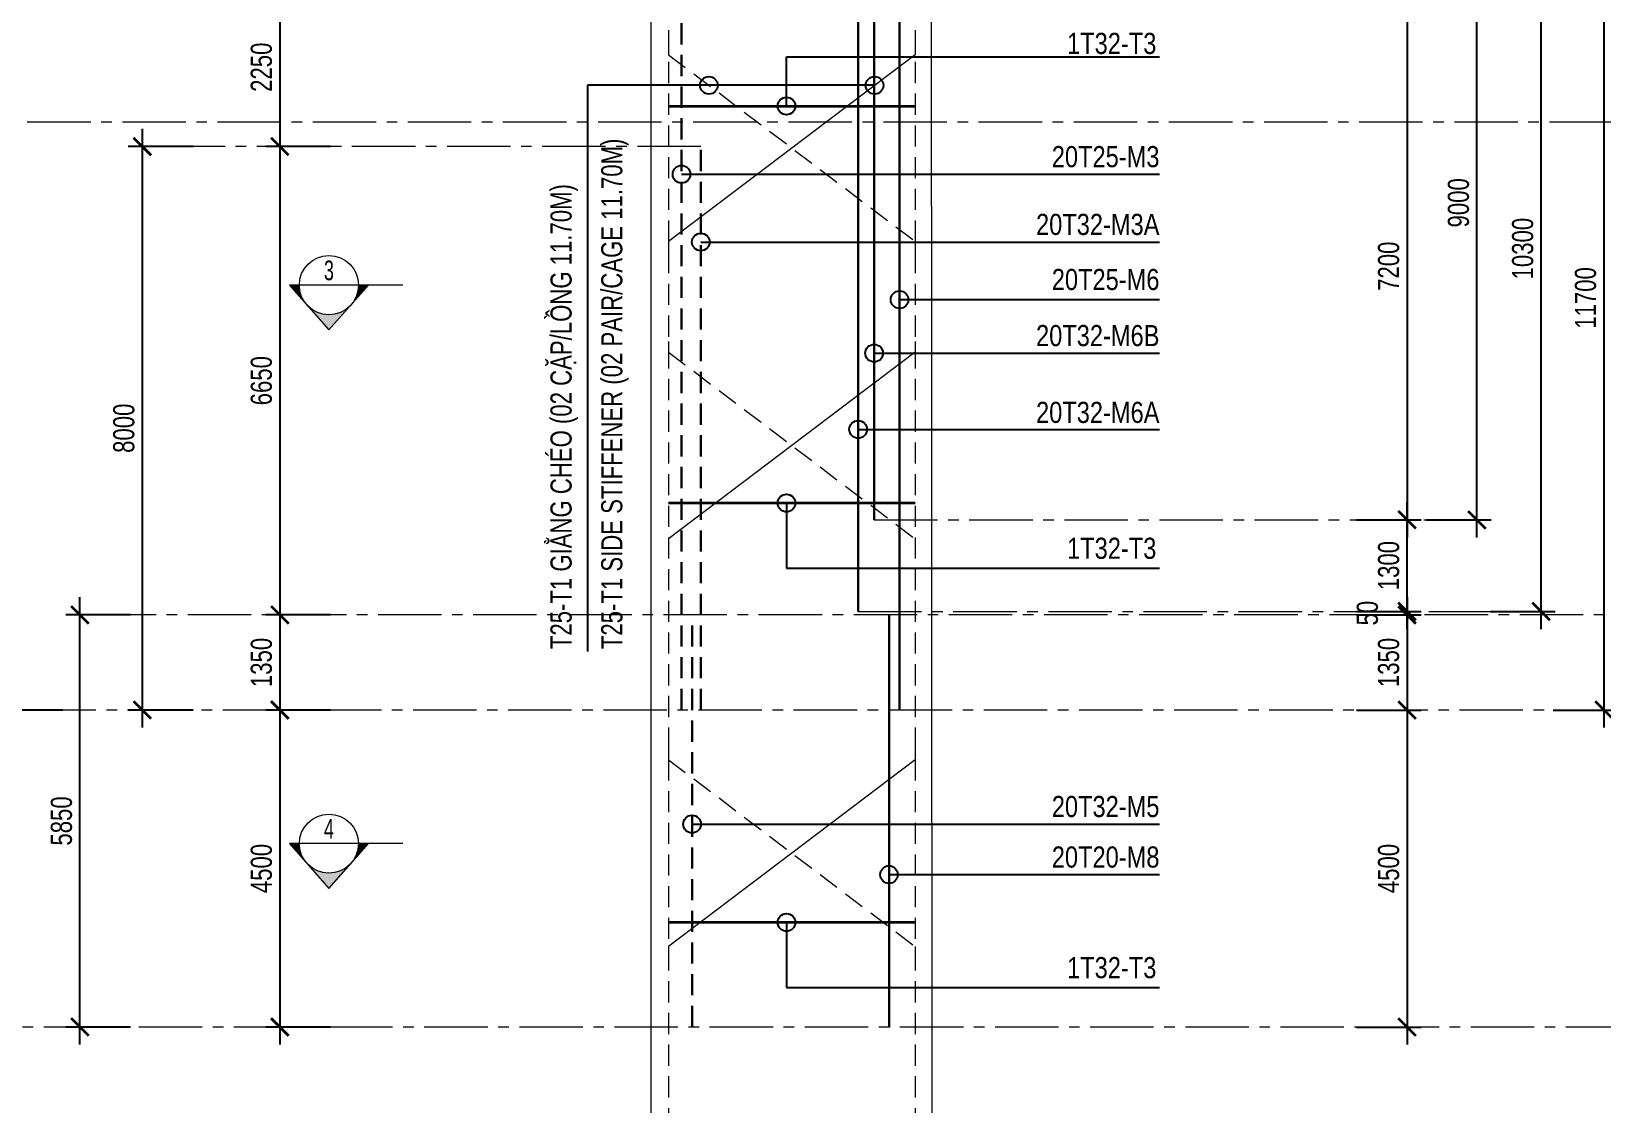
# Model space of a CAD drawing. Header units: millimetres. Extents: x 2746337 to 7547699, y -363432 to 15720.
# Drawn here: x 3281339 to 3303620, y -27087 to -11866 of the extents above; entities that cross this region are included whole.
import ezdxf
from ezdxf.enums import TextEntityAlignment as Align

# ---------------------------------------------------------------- set-up
doc = ezdxf.new("R2010")
doc.units = ezdxf.units.MM
doc.header["$LTSCALE"] = 1200
doc.header["$PDMODE"] = 3
for name, pattern in [('CENTER2', [1.125, 0.75, -0.125, 0.125, -0.125]), ('CONTINOUS', [0]), ('HIDDEN', [0.375, 0.25, -0.125])]:
    doc.linetypes.add(name, pattern=pattern)
for name, color, linetype, lineweight in [('1', 9, 'Continuous', 13), ('BOUND', 3, 'Continuous', 20), ('C1CO', 4, 'Continuous', 35), ('Grid line', 160, 'CENTER2', 5), ('HIDE', 8, 'HIDDEN', 13), ('K-THUOC', 1, 'Continuous', 18), ('LEADER', 8, 'Continuous', 9), ('T1CO', 4, 'Continuous', 20), ('T1HI', 4, 'HIDDEN', 13), ('TCHI', 4, 'HIDDEN', 30), ('TEXTMA', 2, 'Continuous', 13), ('TEXTVN', 2, 'Continuous', 20)]:
    doc.layers.add(name, color=color, linetype=linetype, lineweight=lineweight)
doc.styles.add('DB_Arial', font='arial.ttf', dxfattribs={"width": 0.8})
doc.styles.add('SMTEXT', font='arial.ttf', dxfattribs={"width": 0.75})
doc.styles.add('TEXTVN', font='VHELVCN.TTF', dxfattribs={"width": 0.8})
doc.dimstyles.new('BSV1-100', dxfattribs={"dimtxt": 300, "dimasz": 250, "dimexe": 200, "dimexo": 0, "dimgap": 108, "dimtad": 1, "dimdec": 0, "dimdsep": 46, "dimtxsty": 'SMTEXT', "dimblk": 'ARCHTICK', "dimcen": 100, "dimdle": 250, "dimclrd": 256, "dimclre": 256, "dimclrt": 1, "dimadec": 0, "dimazin": 0, "dimtfac": 1, "dimtdec": 0, "dimtix": 1, "dimtmove": 2, "dimatfit": 3, "dimfxl": 720, "dimfxlon": 1, "dimtolj": 1, "dimtzin": 0, "dimarcsym": 0})
doc.dimstyles.new('BSV25', dxfattribs={"dimtxt": 300, "dimasz": 250, "dimexe": 200, "dimexo": 0, "dimgap": 108, "dimtad": 1, "dimdec": 0, "dimlfac": 0.25, "dimdsep": 46, "dimtxsty": 'SMTEXT', "dimblk": 'ARCHTICK', "dimcen": 100, "dimdle": 250, "dimclrd": 256, "dimclre": 256, "dimclrt": 2, "dimadec": 0, "dimazin": 0, "dimtfac": 1, "dimtdec": 0, "dimtix": 1, "dimtmove": 2, "dimatfit": 3, "dimfxl": 800, "dimfxlon": 1, "dimtolj": 1, "dimtzin": 0, "dimarcsym": 0})

# ---------------------------------------------------------------- blocks, each defined once
blk = doc.blocks.new('_ArchTick')
at = {"color": 0, "linetype": 'ByBlock', "const_width": 0.15}
blk.add_lwpolyline([(-0.5, -0.5), (0.5, 0.5)], dxfattribs=at)
blk = doc.blocks.new('SIGSEC')
at = {"layer": '1', "lineweight": 9}
h = blk.add_hatch(color=256, dxfattribs=at)
h.dxf.hatch_style = 1
h.paths.add_polyline_path([(-420, 0), (-560, 0), (-315, -278, -0.182676)])
h = blk.add_hatch(color=256, dxfattribs=at)
h.dxf.hatch_style = 1
h.paths.add_polyline_path([(560, 0), (420, 0, -0.182676), (315, -278)])
h = blk.add_hatch(color=256, dxfattribs=at)
h.dxf.hatch_style = 1
h.paths.add_polyline_path([(315, -278, -0.451416), (-315, -278), (0, -635)])
at = {"layer": '1', "lineweight": 9, "elevation": 0}
blk.add_lwpolyline([(1050, 0), (-560, 0), (0, -635), (560, 0)], dxfattribs=at)
at = {"layer": '1', "lineweight": 9}
blk.add_circle((0, 0), 420, dxfattribs=at)
at = {"layer": 'BOUND', "lineweight": 9, "style": 'TEXTVN', "width": 0.8}
blk.add_attdef('SEC', text='', height=280, dxfattribs=at).set_placement((0, 210, 0), align=Align.MIDDLE_CENTER)
blk = doc.blocks.new('*D675')
at = {"layer": 'Defpoints', "color": 0, "transparency": 16777216}
for p in [(3307568, -9350), (3274290, -13150), (3307568, -13150)]:
    blk.add_point(p, dxfattribs=at)
at = {"layer": 'K-THUOC', "lineweight": -2, "transparency": 16777216}
for p, q in [((3274290, -9100), (3274290, -13400)), ((3275010, -9350), (3274090, -9350)), ((3275010, -13150), (3274090, -13150))]:
    blk.add_line(p, q, dxfattribs=at)
at = {"layer": 'K-THUOC', "lineweight": -2, "transparency": 16777216, "xscale": 250, "yscale": 250, "zscale": 250}
for p, rotation in [((3274290, -9350), 90), ((3274290, -13150), 270)]:
    blk.add_blockref('_ArchTick', p, dxfattribs=dict(at, rotation=rotation))
at = {"layer": 'K-THUOC', "color": 1, "transparency": 16777216, "insert": (3274028, -11250), "char_height": 300, "attachment_point": 5, "rotation": 90, "style": 'SMTEXT'}
blk.add_mtext('\\A1;3800', dxfattribs=at)
blk = doc.blocks.new('*D682')
at = {"layer": 'Defpoints', "color": 0, "transparency": 16777216}
for p in [(3294085, -11600), (3294085, -18800), (3300860, -18800)]:
    blk.add_point(p, dxfattribs=at)
at = {"layer": 'K-THUOC', "lineweight": -2, "transparency": 16777216}
for p, q in [((3300860, -11350), (3300860, -19050)), ((3300140, -11600), (3301060, -11600)), ((3300140, -18800), (3301060, -18800))]:
    blk.add_line(p, q, dxfattribs=at)
at = {"layer": 'K-THUOC', "lineweight": -2, "transparency": 16777216, "xscale": 250, "yscale": 250, "zscale": 250}
for p, rotation in [((3300860, -11600), 90), ((3300860, -18800), 270)]:
    blk.add_blockref('_ArchTick', p, dxfattribs=dict(at, rotation=rotation))
at = {"layer": 'K-THUOC', "color": 1, "transparency": 16777216, "insert": (3300599, -15200), "char_height": 300, "attachment_point": 5, "rotation": 90, "style": 'SMTEXT'}
blk.add_mtext('\\A1;7200', dxfattribs=at)
blk = doc.blocks.new('*D683')
at = {"layer": 'Defpoints', "color": 0, "transparency": 16777216}
for p in [(3294085, -20150), (3294116, -20100), (3300860, -20150)]:
    blk.add_point(p, dxfattribs=at)
at = {"layer": 'K-THUOC', "lineweight": -2, "transparency": 16777216}
for p, q in [((3300860, -20100), (3300860, -19850)), ((3300140, -20100), (3301060, -20100)), ((3300140, -20150), (3301060, -20150)), ((3300860, -20100), (3300860, -20150)), ((3300860, -20150), (3300860, -20400))]:
    blk.add_line(p, q, dxfattribs=at)
at = {"layer": 'K-THUOC', "lineweight": -2, "transparency": 16777216, "xscale": 250, "yscale": 250, "zscale": 250}
for p, rotation in [((3300860, -20100), 270), ((3300860, -20150), 90)]:
    blk.add_blockref('_ArchTick', p, dxfattribs=dict(at, rotation=rotation))
at = {"layer": 'K-THUOC', "color": 1, "transparency": 16777216, "insert": (3300298, -20125), "char_height": 300, "attachment_point": 5, "rotation": 90, "style": 'SMTEXT'}
blk.add_mtext('\\A1;50', dxfattribs=at)
blk = doc.blocks.new('*D684')
at = {"layer": 'Defpoints', "color": 0, "transparency": 16777216}
for p in [(3294085, -20150), (3294085, -21500), (3300860, -21500)]:
    blk.add_point(p, dxfattribs=at)
at = {"layer": 'K-THUOC', "lineweight": -2, "transparency": 16777216}
for p, q in [((3300860, -19900), (3300860, -21750)), ((3300140, -20150), (3301060, -20150)), ((3300140, -21500), (3301060, -21500))]:
    blk.add_line(p, q, dxfattribs=at)
at = {"layer": 'K-THUOC', "lineweight": -2, "transparency": 16777216, "xscale": 250, "yscale": 250, "zscale": 250}
for p, rotation in [((3300860, -20150), 90), ((3300860, -21500), 270)]:
    blk.add_blockref('_ArchTick', p, dxfattribs=dict(at, rotation=rotation))
at = {"layer": 'K-THUOC', "color": 1, "transparency": 16777216, "insert": (3300599, -20825), "char_height": 300, "attachment_point": 5, "rotation": 90, "style": 'SMTEXT'}
blk.add_mtext('\\A1;1350', dxfattribs=at)
blk = doc.blocks.new('*D685')
at = {"layer": 'Defpoints', "color": 0, "transparency": 16777216}
for p in [(3294085, -21500), (3294085, -26000), (3300860, -26000)]:
    blk.add_point(p, dxfattribs=at)
at = {"layer": 'K-THUOC', "lineweight": -2, "transparency": 16777216}
for p, q in [((3300860, -21250), (3300860, -26250)), ((3300140, -21500), (3301060, -21500)), ((3300140, -26000), (3301060, -26000))]:
    blk.add_line(p, q, dxfattribs=at)
at = {"layer": 'K-THUOC', "lineweight": -2, "transparency": 16777216, "xscale": 250, "yscale": 250, "zscale": 250}
for p, rotation in [((3300860, -21500), 90), ((3300860, -26000), 270)]:
    blk.add_blockref('_ArchTick', p, dxfattribs=dict(at, rotation=rotation))
at = {"layer": 'K-THUOC', "color": 1, "transparency": 16777216, "insert": (3300599, -23750), "char_height": 300, "attachment_point": 5, "rotation": 90, "style": 'SMTEXT'}
blk.add_mtext('\\A1;4500', dxfattribs=at)
blk = doc.blocks.new('*D686')
at = {"layer": 'Defpoints', "color": 0, "transparency": 16777216}
for p in [(3293585, -20150), (3304665, -20150), (3293585, -26000)]:
    blk.add_point(p, dxfattribs=at)
at = {"layer": 'K-THUOC', "lineweight": -2, "transparency": 16777216}
for p, q in [((3304665, -26250), (3304665, -19900)), ((3303945, -20150), (3304865, -20150)), ((3303945, -26000), (3304865, -26000))]:
    blk.add_line(p, q, dxfattribs=at)
at = {"layer": 'K-THUOC', "lineweight": -2, "transparency": 16777216, "xscale": 250, "yscale": 250, "zscale": 250}
for p, rotation in [((3304665, -20150), 90), ((3304665, -26000), 270)]:
    blk.add_blockref('_ArchTick', p, dxfattribs=dict(at, rotation=rotation))
at = {"layer": 'K-THUOC', "color": 1, "transparency": 16777216, "insert": (3304404, -23075), "char_height": 300, "attachment_point": 5, "rotation": 90, "style": 'SMTEXT'}
blk.add_mtext('\\A1;5850', dxfattribs=at)
blk = doc.blocks.new('*D687')
at = {"layer": 'Defpoints', "color": 0, "transparency": 16777216}
for p in [(3293042, -9800), (3303655, -9800), (3293042, -21500)]:
    blk.add_point(p, dxfattribs=at)
at = {"layer": 'K-THUOC', "lineweight": -2, "transparency": 16777216}
for p, q in [((3303655, -21750), (3303655, -9550)), ((3302935, -9800), (3303855, -9800)), ((3302935, -21500), (3303855, -21500))]:
    blk.add_line(p, q, dxfattribs=at)
at = {"layer": 'K-THUOC', "lineweight": -2, "transparency": 16777216, "xscale": 250, "yscale": 250, "zscale": 250}
for p, rotation in [((3303655, -9800), 90), ((3303655, -21500), 270)]:
    blk.add_blockref('_ArchTick', p, dxfattribs=dict(at, rotation=rotation))
at = {"layer": 'K-THUOC', "color": 1, "transparency": 16777216, "insert": (3303393, -15650), "char_height": 300, "attachment_point": 5, "rotation": 90, "style": 'SMTEXT'}
blk.add_mtext('\\A1;11700', dxfattribs=at)
blk = doc.blocks.new('*D690')
at = {"layer": 'Defpoints', "color": 0, "transparency": 16777216}
for p in [(3293070, -9800), (3302762, -9800), (3293070, -20100)]:
    blk.add_point(p, dxfattribs=at)
at = {"layer": 'K-THUOC', "lineweight": -2, "transparency": 16777216}
for p, q in [((3302762, -20350), (3302762, -9550)), ((3302042, -9800), (3302962, -9800)), ((3302042, -20100), (3302962, -20100))]:
    blk.add_line(p, q, dxfattribs=at)
at = {"layer": 'K-THUOC', "lineweight": -2, "transparency": 16777216, "xscale": 250, "yscale": 250, "zscale": 250}
for p, rotation in [((3302762, -9800), 90), ((3302762, -20100), 270)]:
    blk.add_blockref('_ArchTick', p, dxfattribs=dict(at, rotation=rotation))
at = {"layer": 'K-THUOC', "color": 1, "transparency": 16777216, "insert": (3302501, -14950), "char_height": 300, "attachment_point": 5, "rotation": 90, "style": 'SMTEXT'}
blk.add_mtext('\\A1;10300', dxfattribs=at)
blk = doc.blocks.new('*D691')
at = {"layer": 'Defpoints', "color": 0, "transparency": 16777216}
for p in [(3293297, -9800), (3301851, -9800), (3293297, -18800)]:
    blk.add_point(p, dxfattribs=at)
at = {"layer": 'K-THUOC', "lineweight": -2, "transparency": 16777216}
for p, q in [((3301851, -19050), (3301851, -9550)), ((3301131, -9800), (3302051, -9800)), ((3301131, -18800), (3302051, -18800))]:
    blk.add_line(p, q, dxfattribs=at)
at = {"layer": 'K-THUOC', "lineweight": -2, "transparency": 16777216, "xscale": 250, "yscale": 250, "zscale": 250}
for p, rotation in [((3301851, -9800), 90), ((3301851, -18800), 270)]:
    blk.add_blockref('_ArchTick', p, dxfattribs=dict(at, rotation=rotation))
at = {"layer": 'K-THUOC', "color": 1, "transparency": 16777216, "insert": (3301590, -14300), "char_height": 300, "attachment_point": 5, "rotation": 90, "style": 'SMTEXT'}
blk.add_mtext('\\A1;9000', dxfattribs=at)
blk = doc.blocks.new('*D694')
at = {"layer": 'Defpoints', "color": 0, "transparency": 16777216}
for p in [(3289920, -11250), (3284864, -13500), (3289920, -13500)]:
    blk.add_point(p, dxfattribs=at)
at = {"layer": 'K-THUOC', "lineweight": -2, "transparency": 16777216}
for p, q in [((3284864, -11000), (3284864, -13750)), ((3285584, -11250), (3284664, -11250)), ((3285584, -13500), (3284664, -13500))]:
    blk.add_line(p, q, dxfattribs=at)
at = {"layer": 'K-THUOC', "lineweight": -2, "transparency": 16777216, "xscale": 250, "yscale": 250, "zscale": 250}
for p, rotation in [((3284864, -11250), 90), ((3284864, -13500), 270)]:
    blk.add_blockref('_ArchTick', p, dxfattribs=dict(at, rotation=rotation))
at = {"layer": 'K-THUOC', "color": 1, "transparency": 16777216, "insert": (3284603, -12375), "char_height": 300, "attachment_point": 5, "rotation": 90, "style": 'SMTEXT'}
blk.add_mtext('\\A1;2250', dxfattribs=at)
blk = doc.blocks.new('*D695')
at = {"layer": 'Defpoints', "color": 0, "transparency": 16777216}
for p in [(3289920, -20150), (3284864, -21500), (3289920, -21500)]:
    blk.add_point(p, dxfattribs=at)
at = {"layer": 'K-THUOC', "lineweight": -2, "transparency": 16777216}
for p, q in [((3284864, -19900), (3284864, -21750)), ((3285584, -20150), (3284664, -20150)), ((3285584, -21500), (3284664, -21500))]:
    blk.add_line(p, q, dxfattribs=at)
at = {"layer": 'K-THUOC', "lineweight": -2, "transparency": 16777216, "xscale": 250, "yscale": 250, "zscale": 250}
for p, rotation in [((3284864, -20150), 90), ((3284864, -21500), 270)]:
    blk.add_blockref('_ArchTick', p, dxfattribs=dict(at, rotation=rotation))
at = {"layer": 'K-THUOC', "color": 1, "transparency": 16777216, "insert": (3284603, -20825), "char_height": 300, "attachment_point": 5, "rotation": 90, "style": 'SMTEXT'}
blk.add_mtext('\\A1;1350', dxfattribs=at)
blk = doc.blocks.new('*D696')
at = {"layer": 'Defpoints', "color": 0, "transparency": 16777216}
for p in [(3289920, -21500), (3284864, -26000), (3289920, -26000)]:
    blk.add_point(p, dxfattribs=at)
at = {"layer": 'K-THUOC', "lineweight": -2, "transparency": 16777216}
for p, q in [((3284864, -21250), (3284864, -26250)), ((3285584, -21500), (3284664, -21500)), ((3285584, -26000), (3284664, -26000))]:
    blk.add_line(p, q, dxfattribs=at)
at = {"layer": 'K-THUOC', "lineweight": -2, "transparency": 16777216, "xscale": 250, "yscale": 250, "zscale": 250}
for p, rotation in [((3284864, -21500), 90), ((3284864, -26000), 270)]:
    blk.add_blockref('_ArchTick', p, dxfattribs=dict(at, rotation=rotation))
at = {"layer": 'K-THUOC', "color": 1, "transparency": 16777216, "insert": (3284603, -23750), "char_height": 300, "attachment_point": 5, "rotation": 90, "style": 'SMTEXT'}
blk.add_mtext('\\A1;4500', dxfattribs=at)
blk = doc.blocks.new('*D697')
at = {"layer": 'Defpoints', "color": 0, "transparency": 16777216}
for p in [(3282027, -20150), (3288435, -20150), (3288435, -26000)]:
    blk.add_point(p, dxfattribs=at)
at = {"layer": 'K-THUOC', "lineweight": -2, "transparency": 16777216}
for p, q in [((3282027, -26250), (3282027, -19900)), ((3282747, -20150), (3281827, -20150)), ((3282747, -26000), (3281827, -26000))]:
    blk.add_line(p, q, dxfattribs=at)
at = {"layer": 'K-THUOC', "lineweight": -2, "transparency": 16777216, "xscale": 250, "yscale": 250, "zscale": 250}
for p, rotation in [((3282027, -20150), 90), ((3282027, -26000), 270)]:
    blk.add_blockref('_ArchTick', p, dxfattribs=dict(at, rotation=rotation))
at = {"layer": 'K-THUOC', "color": 1, "transparency": 16777216, "insert": (3281766, -23075), "char_height": 300, "attachment_point": 5, "rotation": 90, "style": 'SMTEXT'}
blk.add_mtext('\\A1;5850', dxfattribs=at)
blk = doc.blocks.new('*D698')
at = {"layer": 'Defpoints', "color": 0, "transparency": 16777216}
for p in [(3281063, -9800), (3289483, -9800), (3289483, -21500)]:
    blk.add_point(p, dxfattribs=at)
at = {"layer": 'K-THUOC', "lineweight": -2, "transparency": 16777216}
for p, q in [((3281063, -21750), (3281063, -9550)), ((3281783, -9800), (3280863, -9800)), ((3281783, -21500), (3280863, -21500))]:
    blk.add_line(p, q, dxfattribs=at)
at = {"layer": 'K-THUOC', "lineweight": -2, "transparency": 16777216, "xscale": 250, "yscale": 250, "zscale": 250}
for p, rotation in [((3281063, -9800), 90), ((3281063, -21500), 270)]:
    blk.add_blockref('_ArchTick', p, dxfattribs=dict(at, rotation=rotation))
at = {"layer": 'K-THUOC', "color": 1, "transparency": 16777216, "insert": (3280801, -15650), "char_height": 300, "attachment_point": 5, "rotation": 90, "style": 'SMTEXT'}
blk.add_mtext('\\A1;11700', dxfattribs=at)
blk = doc.blocks.new('*D701')
at = {"layer": 'Defpoints', "color": 0, "transparency": 16777216}
for p in [(3288885, -13500), (3282912, -21500), (3288685, -21500)]:
    blk.add_point(p, dxfattribs=at)
at = {"layer": 'K-THUOC', "lineweight": -2, "transparency": 16777216}
for p, q in [((3282912, -13250), (3282912, -21750)), ((3283632, -13500), (3282712, -13500)), ((3283632, -21500), (3282712, -21500))]:
    blk.add_line(p, q, dxfattribs=at)
at = {"layer": 'K-THUOC', "lineweight": -2, "transparency": 16777216, "xscale": 250, "yscale": 250, "zscale": 250}
for p, rotation in [((3282912, -13500), 90), ((3282912, -21500), 270)]:
    blk.add_blockref('_ArchTick', p, dxfattribs=dict(at, rotation=rotation))
at = {"layer": 'K-THUOC', "color": 1, "transparency": 16777216, "insert": (3282651, -17500), "char_height": 300, "attachment_point": 5, "rotation": 90, "style": 'SMTEXT'}
blk.add_mtext('\\A1;8000', dxfattribs=at)
blk = doc.blocks.new('*D703')
at = {"layer": 'Defpoints', "color": 0, "transparency": 16777216}
for p in [(3289920, -13500), (3284864, -20150), (3289920, -20150)]:
    blk.add_point(p, dxfattribs=at)
at = {"layer": 'K-THUOC', "lineweight": -2, "transparency": 16777216}
for p, q in [((3284864, -13250), (3284864, -20400)), ((3285584, -13500), (3284664, -13500)), ((3285584, -20150), (3284664, -20150))]:
    blk.add_line(p, q, dxfattribs=at)
at = {"layer": 'K-THUOC', "lineweight": -2, "transparency": 16777216, "xscale": 250, "yscale": 250, "zscale": 250}
for p, rotation in [((3284864, -13500), 90), ((3284864, -20150), 270)]:
    blk.add_blockref('_ArchTick', p, dxfattribs=dict(at, rotation=rotation))
at = {"layer": 'K-THUOC', "color": 1, "transparency": 16777216, "insert": (3284603, -16825), "char_height": 300, "attachment_point": 5, "rotation": 90, "style": 'SMTEXT'}
blk.add_mtext('\\A1;6650', dxfattribs=at)
blk = doc.blocks.new('*D708')
at = {"layer": 'Defpoints', "color": 0, "transparency": 16777216}
for p in [(3307568, -1500), (3302021, -26000), (3312736, -26000)]:
    blk.add_point(p, dxfattribs=at)
at = {"layer": 'K-THUOC', "lineweight": -2, "transparency": 16777216}
for p, q in [((3312736, -1250), (3312736, -26250)), ((3312016, -1500), (3312936, -1500)), ((3312016, -26000), (3312936, -26000))]:
    blk.add_line(p, q, dxfattribs=at)
at = {"layer": 'K-THUOC', "lineweight": -2, "transparency": 16777216, "xscale": 250, "yscale": 250, "zscale": 250}
for p, rotation in [((3312736, -1500), 90), ((3312736, -26000), 270)]:
    blk.add_blockref('_ArchTick', p, dxfattribs=dict(at, rotation=rotation))
at = {"layer": 'K-THUOC', "color": 1, "transparency": 16777216, "insert": (3312475, -13750), "char_height": 300, "attachment_point": 5, "rotation": 90, "style": 'SMTEXT'}
blk.add_mtext('\\A1;24500', dxfattribs=at)
blk = doc.blocks.new('*D709')
at = {"layer": 'Defpoints', "color": 0, "transparency": 16777216}
for p in [(3302021, -26000), (3303593, -45000), (3312736, -45000)]:
    blk.add_point(p, dxfattribs=at)
at = {"layer": 'K-THUOC', "lineweight": -2, "transparency": 16777216}
for p, q in [((3312736, -25750), (3312736, -45250)), ((3312016, -26000), (3312936, -26000)), ((3312016, -45000), (3312936, -45000))]:
    blk.add_line(p, q, dxfattribs=at)
at = {"layer": 'K-THUOC', "lineweight": -2, "transparency": 16777216, "xscale": 250, "yscale": 250, "zscale": 250}
for p, rotation in [((3312736, -26000), 90), ((3312736, -45000), 270)]:
    blk.add_blockref('_ArchTick', p, dxfattribs=dict(at, rotation=rotation))
at = {"layer": 'K-THUOC', "color": 1, "transparency": 16777216, "insert": (3312475, -35500), "char_height": 300, "attachment_point": 5, "rotation": 90, "style": 'SMTEXT'}
blk.add_mtext('\\A1;19000', dxfattribs=at)
blk = doc.blocks.new('*D710')
at = {"layer": 'Defpoints', "color": 0, "transparency": 16777216}
for p in [(3306768, 0), (3313797, 0), (3302021, -26000)]:
    blk.add_point(p, dxfattribs=at)
at = {"layer": 'K-THUOC', "lineweight": -2, "transparency": 16777216}
for p, q in [((3313797, -26250), (3313797, 250)), ((3313077, 0), (3313997, 0)), ((3313077, -26000), (3313997, -26000))]:
    blk.add_line(p, q, dxfattribs=at)
at = {"layer": 'K-THUOC', "lineweight": -2, "transparency": 16777216, "xscale": 250, "yscale": 250, "zscale": 250}
for p, rotation in [((3313797, 0), 90), ((3313797, -26000), 270)]:
    blk.add_blockref('_ArchTick', p, dxfattribs=dict(at, rotation=rotation))
at = {"layer": 'K-THUOC', "color": 1, "transparency": 16777216, "insert": (3313536, -13000), "char_height": 300, "attachment_point": 5, "rotation": 90, "style": 'SMTEXT'}
blk.add_mtext('\\A1;26000', dxfattribs=at)
blk = doc.blocks.new('*D676')
at = {"layer": 'Defpoints', "color": 0, "transparency": 16777216}
for p in [(3294085, -18800), (3300860, -18800), (3294116, -20100)]:
    blk.add_point(p, dxfattribs=at)
at = {"layer": 'K-THUOC', "lineweight": -2, "transparency": 16777216}
for p, q in [((3300860, -20350), (3300860, -18550)), ((3300140, -18800), (3301060, -18800)), ((3300140, -20100), (3301060, -20100))]:
    blk.add_line(p, q, dxfattribs=at)
at = {"layer": 'K-THUOC', "lineweight": -2, "transparency": 16777216, "xscale": 250, "yscale": 250, "zscale": 250}
for p, rotation in [((3300860, -18800), 90), ((3300860, -20100), 270)]:
    blk.add_blockref('_ArchTick', p, dxfattribs=dict(at, rotation=rotation))
at = {"layer": 'K-THUOC', "color": 1, "transparency": 16777216, "insert": (3300599, -19450), "char_height": 300, "attachment_point": 5, "rotation": 90, "style": 'SMTEXT'}
blk.add_mtext('\\A1;1300', dxfattribs=at)
blk = doc.blocks.new('L1-type2a')
at = {"layer": 'TCHI', "linetype": 'CONTINOUS'}
for p, q in [((2986111, -4100), (2986111, -200)), ((2985961, -11600), (2985961, -2600)), ((2985749, -18800), (2985749, -9800)), ((2986111, -21500), (2986111, -9800)), ((2985961, -26000), (2985961, -20150))]:
    blk.add_line(p, q, dxfattribs=at)

msp = doc.modelspace()

# ---------------------------------------------------------------- linework, layer by layer
at = {"layer": 'BOUND'}
msp.add_lwpolyline([(3290128.4, -45000), (3294128.4, -45000), (3294106.7, -1200), (3290128.4, -1200)], close=True, dxfattribs=at)
at = {"layer": 'C1CO'}
for p, q in [((3290378.4, -12930.1), (3293878.4, -12930.1)), ((3290378.4, -18558.3), (3293878.4, -18558.3)), ((3290378.4, -24511.8), (3293878.4, -24511.8))]:
    msp.add_line(p, q, dxfattribs=at)
at = {"layer": 'Grid line', "color": 2}
msp.add_line((3270480.4, -13150), (3307568, -13150), dxfattribs=at)
at = {"layer": 'Grid line'}
for p, q in [((3290837.2, -13500), (3282712.3, -13500)), ((3293296.9, -18800), (3302051.4, -18800)), ((3304708.1, -20150), (3282245.7, -20150)), ((3293070, -20100), (3302881.2, -20100)), ((3303854.6, -21500), (3281499.4, -21500)), ((3312113.3, -26000), (3275249.7, -26000))]:
    msp.add_line(p, q, dxfattribs=at)
at = {"layer": 'HIDE'}
for p, q in [((3290378.4, -150), (3290378.4, -45000)), ((3293878.4, -150), (3293878.4, -45000))]:
    msp.add_line(p, q, dxfattribs=at)
at = {"layer": 'T1CO'}
for points in [[(3293878.4, -12046.7), (3293878.4, -12196.7), (3290378.4, -14846.7), (3290378.4, -14996.7)], [(3293878.4, -16269.2), (3293878.4, -16419.2), (3290378.4, -19069.2), (3290378.4, -19219.2)], [(3293878.4, -22055.7), (3293878.4, -22205.7), (3290378.4, -24855.7), (3290378.4, -25005.7)]]:
    msp.add_lwpolyline(points, dxfattribs=at)
at = {"layer": 'T1HI'}
for points in [[(3290378.4, -12046.7), (3290378.4, -12196.7), (3293878.4, -14846.7), (3293878.4, -14996.7)], [(3290378.4, -16269.2), (3290378.4, -16419.2), (3293878.4, -19069.2), (3293878.4, -19219.2)], [(3290378.4, -22055.7), (3290378.4, -22205.7), (3293878.4, -24855.7), (3293878.4, -25005.7)]]:
    msp.add_lwpolyline(points, dxfattribs=at)
at = {"layer": 'TCHI', "linetype": 'HIDDEN'}
for p, q in [((3290563.9, -21500), (3290563.9, -9800)), ((3290713.9, -26000), (3290713.9, -20150))]:
    msp.add_line(p, q, dxfattribs=at)
at = {"layer": 'TCHI', "color": 6, "linetype": 'CONTINOUS'}
msp.add_line((3293070, -20100), (3293070, -9800.3), dxfattribs=at)
at = {"layer": 'TCHI', "color": 6, "linetype": 'HIDDEN'}
msp.add_line((3290837.2, -21500), (3290837.2, -13500), dxfattribs=at)

# ---------------------------------------------------------------- block references
msp.add_blockref('L1-type2a', (307547.9, 0))
at = {"layer": '1', "lineweight": 20}
for p, values in [((3285560.7, -15469), {'SEC': '3'}), ((3285560.7, -23397.2, 0), {'SEC': '4'})]:
    msp.add_blockref('SIGSEC', p, dxfattribs=at).add_auto_attribs(values)

# ---------------------------------------------------------------- texts
at = {"layer": 'TEXTMA', "style": 'DB_Arial', "width": 0.8}
for s, p in [('1T32-T3', (3297301.9, -12186.6)), ('20T25-M3', (3297346.1, -13794.2)), ('20T32-M3A', (3297346.1, -14756.2)), ('20T25-M6', (3297346.1, -15538.2)), ('20T32-M6B', (3297346.1, -16334.6)), ('20T32-M6A', (3297346.1, -17424.6)), ('1T32-T3', (3297301.9, -19353.8)), ('20T32-M5', (3297346.1, -23019.7)), ('20T20-M8', (3297346.1, -23736.8)), ('1T32-T3', (3297301.9, -25307.3))]:
    msp.add_text(s, height=300, rotation=360, dxfattribs=at).set_placement(p, align=Align.RIGHT)
at = {"layer": 'TEXTVN', "lineweight": 20, "style": 'SMTEXT', "width": 0.75}
for s, p in [('T25-T1 SIDE STIFFENER (02 PAIR/CAGE 11.70M)', (3289724.3, -20635.9)), ('T25-T1 GIẰNG CHÉO (02 CẶP/LỒNG 11.70M)', (3289004.3, -20635.9))]:
    msp.add_text(s, height=300, rotation=90, dxfattribs=at).set_placement(p)

# ---------------------------------------------------------------- dimensions: what is measured, and where the dimension line sits
at = {"layer": 'K-THUOC'}
for base, p1, p2, picture, middle in [((3313796.7, 0), (3302021.3, -26000), (3306768, 0), '*D710', (3313535.5, -13000)), ((3312735.9, -26000), (3307568, -1500), (3302021.3, -26000), '*D708', (3312474.7, -13750)), ((3274289.7, -13150), (3307568, -9350), (3307568, -13150), '*D675', (3274028.5, -11250)), ((3281062.6, -9800), (3289483.1, -21500), (3289483.1, -9800), '*D698', (3280801.4, -15650)), ((3303654.6, -9800.3), (3293041.5, -21500), (3293041.5, -9800.3), '*D687', (3303393.4, -15650.2)), ((3302762, -9800.3), (3293070, -20100), (3293070, -9800.3), '*D690', (3302500.8, -14950.2)), ((3301851.4, -9800.3), (3293296.9, -18800), (3293296.9, -9800.3), '*D691', (3301590.3, -14300.2)), ((3284864.1, -13500), (3289919.9, -11250.3), (3289919.9, -13500), '*D694', (3284602.9, -12375.2)), ((3300860, -18800), (3294085, -11600.3), (3294085, -18800), '*D682', (3300598.8, -15200.2)), ((3282912.3, -21500), (3288885, -13500), (3288685, -21500), '*D701', (3282651.1, -17500)), ((3284864.1, -20150), (3289919.9, -13500), (3289919.9, -20150), '*D703', (3284602.9, -16825)), ((3300860, -18800), (3294116.1, -20100), (3294085, -18800), '*D676', (3300598.7, -19450)), ((3282027, -20150), (3288435, -26000), (3288435, -20150), '*D697', (3281765.8, -23075)), ((3284864.1, -21500), (3289919.9, -20150), (3289919.9, -21500), '*D695', (3284602.8, -20825)), ((3304664.7, -20150), (3293585, -26000), (3293585, -20150), '*D686', (3304403.5, -23075)), ((3300860, -21500), (3294085, -20150), (3294085, -21500), '*D684', (3300598.7, -20825)), ((3284864.1, -26000), (3289919.9, -21500), (3289919.9, -26000), '*D696', (3284602.9, -23750)), ((3300860, -26000), (3294085, -21500), (3294085, -26000), '*D685', (3300598.8, -23750)), ((3312735.9, -45000), (3302021.3, -26000), (3303593, -45000), '*D709', (3312474.7, -35500))]:
    dim = msp.add_linear_dim(base=base, p1=p1, p2=p2, angle=90, dimstyle='BSV1-100', dxfattribs=at)
    dim.commit()
    dim.dimension.update_dxf_attribs({"geometry": picture, "text_midpoint": middle})
dim = msp.add_linear_dim(base=(3300860, -20150), p1=(3294116.1, -20100), p2=(3294085, -20150), angle=90, dimstyle='BSV1-100', dxfattribs=at)
dim.commit()
dim.dimension.update_dxf_attribs({"geometry": '*D683', "text_midpoint": (3300297.5, -20125), "dimtype": 160})

# ---------------------------------------------------------------- leaders
at = {"layer": 'LEADER'}
for points in [[(3292053.4, -12925.1), (3292053.4, -12229.6), (3297346.1, -12229.6)], [(3293304.1, -12631.5), (3289231.2, -12631.5), (3289231.2, -18631.5)], [(3290952.7, -12631.5), (3289231.2, -12631.5), (3289231.2, -20669.5)], [(3290563.9, -13894.2), (3297346.1, -13894.2)], [(3290837.2, -14856.2), (3297346.1, -14856.2)], [(3293658.5, -15674.3), (3297346.1, -15674.3)], [(3293296.9, -16434.6), (3297346.1, -16434.6)], [(3293070, -17516.7), (3297346.1, -17516.7)], [(3292053.4, -18562), (3292053.4, -19485.3), (3297346.1, -19485.3)], [(3290713.9, -23119.7), (3297346.1, -23119.7)], [(3293508.5, -23836.8), (3297346.1, -23836.8)], [(3292053.4, -24515.5), (3292053.4, -25438.8), (3297346.1, -25438.8)]]:
    msp.add_leader(points, dimstyle='BSV25', override={"dimldrblk": 'Origin'}, dxfattribs=at)

doc.saveas('drawing.dxf')
